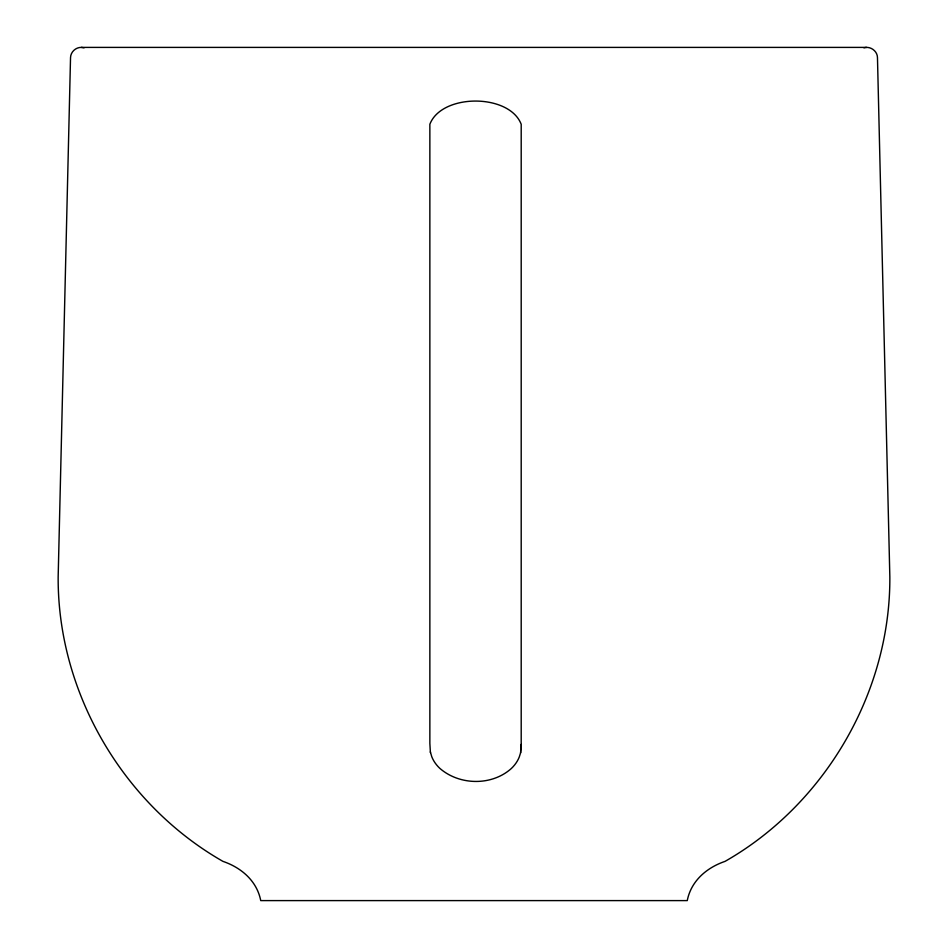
<?xml version="1.0" encoding="UTF-8"?>
<svg xmlns="http://www.w3.org/2000/svg" width="948" height="948" viewBox="0 0 948 948"><rect width="100%" height="100%" fill="white"/><g stroke="black" fill="none" stroke-linecap="round" stroke-linejoin="round"><path stroke-width="1.42" d="M521.199 749.963L521.199 124.271C509.349 93.331 441.709 93.331 429.859 124.271L429.859 743.398L430.368 751.894L431.767 756.729A36.83 29.803 10.4 0 0 439.682 768.224C459.342 785.489 491.716 786.117 511.375 768.473A36.83 29.803 -10.4 0 0 519.279 756.978L520.594 752.807L521.199 744.417M520.772 751.598L520.594 752.807M863.912 47.827C870.276 45.836 877.421 50.943 877.469 57.638L889.84 576.917C890.516 692.277 825.151 804.307 725.042 861.376C706.805 867.598 691.104 880.846 687.264 900.6L260.736 900.6C256.896 880.846 241.195 867.598 222.958 861.376C122.849 804.307 57.484 692.277 58.16 576.917L70.531 57.638C70.638 51.986 75.733 47.234 81.362 47.4L866.638 47.4M81.362 47.4L84.088 47.827M430.368 751.894L430.463 752.582"/></g></svg>
